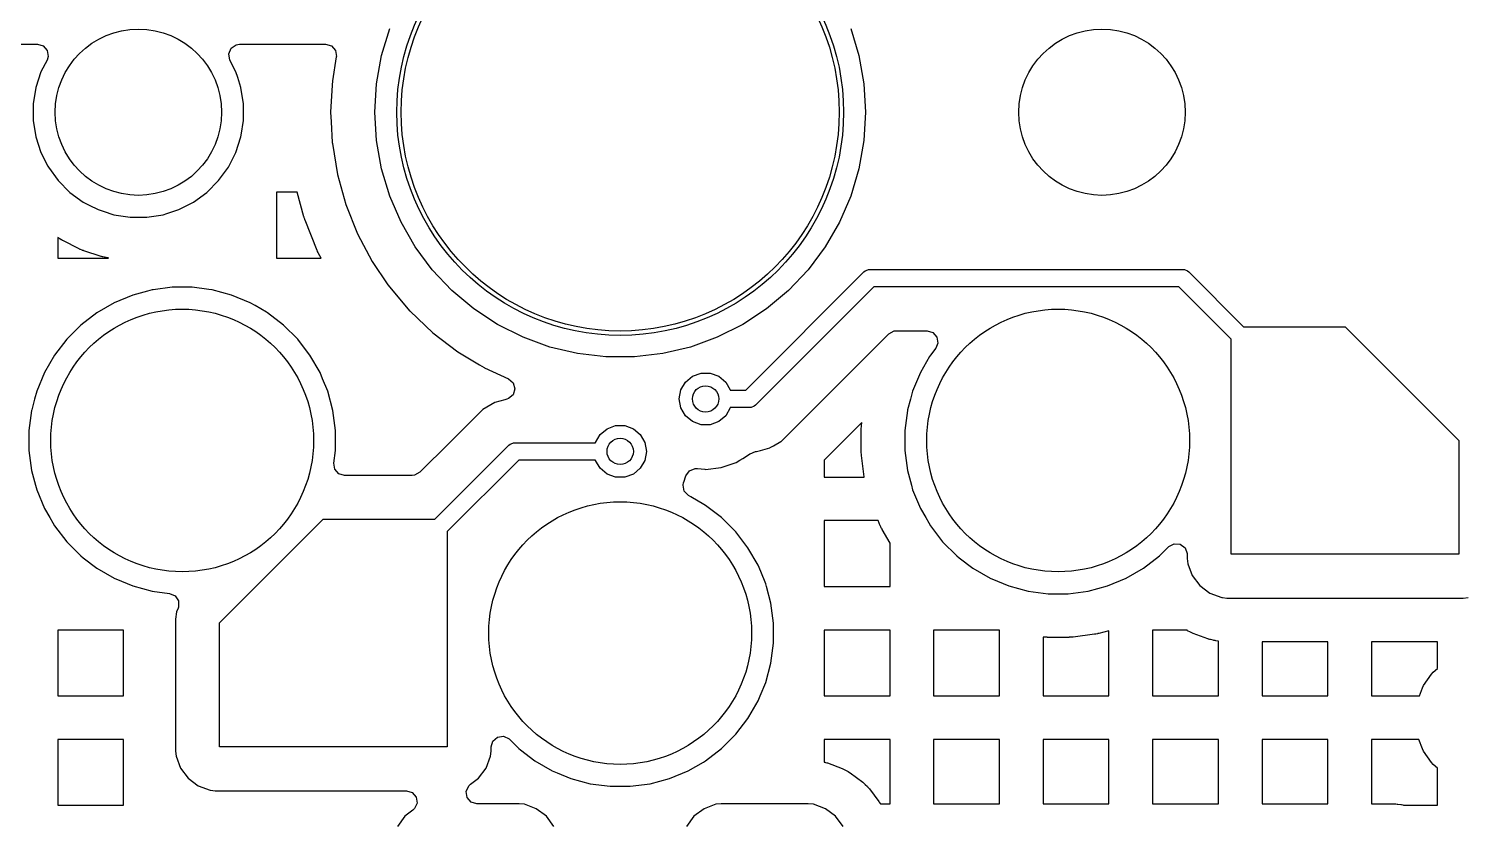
# Model space of a CAD drawing. Extents: x 2.49 to 8.57, y -5.87 to -1.87.
# Drawn here: x 5.092 to 5.737, y -3.246 to -2.889 of the extents above; entities that cross this region are included whole.
import ezdxf

# ---------------------------------------------------------------- set-up
doc = ezdxf.new("R2010")
doc.units = 0
doc.header["$MEASUREMENT"] = 0
doc.layers.add('BLACK', color=7, linetype='CONTINUOUS')

msp = doc.modelspace()

# ---------------------------------------------------------------- linework, layer by layer
at = {"layer": 'BLACK', "linetype": 'CONTINUOUS'}
for p, q in [((5.25022, -2.90146), (5.25389, -2.88918)), ((5.46107, -2.88918), (5.46475, -2.90146)), ((4.98406, -2.89632), (5.09551, -2.89632)), ((5.09551, -2.89632), (5.09815, -2.89709)), ((5.09815, -2.89709), (5.09995, -2.89917)), ((5.18256, -2.89816), (5.18481, -2.89658)), ((5.18481, -2.89658), (5.18638, -2.89632)), ((5.18638, -2.89632), (5.22507, -2.89632)), ((5.22507, -2.89632), (5.22771, -2.89709)), ((5.22771, -2.89709), (5.22951, -2.89917)), ((5.09986, -2.90342), (5.09714, -2.90874)), ((5.10034, -2.90189), (5.09986, -2.90342)), ((5.09995, -2.89917), (5.10034, -2.90189)), ((5.18153, -2.90071), (5.18256, -2.89816)), ((5.18203, -2.90342), (5.18153, -2.90071)), ((5.18475, -2.90874), (5.18203, -2.90342)), ((5.22989, -2.90199), (5.22811, -2.91281)), ((5.22951, -2.89917), (5.2299, -2.90189)), ((5.2299, -2.90189), (5.22989, -2.90199)), ((5.24799, -2.91409), (5.25022, -2.90146)), ((5.46475, -2.90146), (5.46697, -2.91409)), ((5.09714, -2.90874), (5.09484, -2.91582)), ((5.18558, -2.91131), (5.18475, -2.90874)), ((5.18475, -2.90874), (5.18475, -2.90874)), ((5.18475, -2.90874), (5.18475, -2.90874)), ((5.09484, -2.91582), (5.09368, -2.92316)), ((5.18704, -2.91582), (5.18558, -2.91131)), ((5.18821, -2.92316), (5.18704, -2.91582)), ((5.22801, -2.91467), (5.22735, -2.92688)), ((5.22811, -2.91281), (5.22801, -2.91467)), ((5.22811, -2.91281), (5.22811, -2.91281)), ((5.22811, -2.91281), (5.22811, -2.91281)), ((5.24724, -2.92688), (5.24799, -2.91409)), ((5.46697, -2.91409), (5.46772, -2.92688)), ((5.09368, -2.92316), (5.09368, -2.9306)), ((5.18821, -2.9306), (5.18821, -2.92316)), ((5.22735, -2.92688), (5.22735, -2.92688)), ((5.22735, -2.92688), (5.22758, -2.9312)), ((5.24799, -2.93968), (5.24724, -2.92688)), ((5.46772, -2.92688), (5.46697, -2.93968)), ((5.09368, -2.9306), (5.09484, -2.93795)), ((5.18716, -2.93721), (5.18821, -2.9306)), ((5.22758, -2.9312), (5.22809, -2.94053)), ((5.09484, -2.93795), (5.09714, -2.94503)), ((5.18475, -2.94503), (5.18704, -2.93795)), ((5.18704, -2.93795), (5.18716, -2.93721)), ((5.22809, -2.94053), (5.22811, -2.94095)), ((5.22811, -2.94095), (5.22811, -2.94095)), ((5.22811, -2.94095), (5.23039, -2.95486)), ((5.25022, -2.95231), (5.24799, -2.93968)), ((5.46697, -2.93968), (5.46475, -2.95231)), ((5.09714, -2.94503), (5.10024, -2.9511)), ((5.18137, -2.95166), (5.18475, -2.94503)), ((5.10024, -2.9511), (5.10052, -2.95166)), ((5.10052, -2.95166), (5.10489, -2.95767)), ((5.177, -2.95767), (5.18137, -2.95166)), ((5.23039, -2.95486), (5.23039, -2.95486)), ((5.23039, -2.95486), (5.23416, -2.96843)), ((5.25389, -2.96459), (5.25022, -2.95231)), ((5.46475, -2.95231), (5.46107, -2.96459)), ((5.10489, -2.95767), (5.11015, -2.96293)), ((5.17174, -2.96293), (5.177, -2.95767)), ((5.11015, -2.96293), (5.11617, -2.96731)), ((5.11617, -2.96731), (5.11882, -2.96866)), ((5.15909, -2.97068), (5.16572, -2.96731)), ((5.16572, -2.96731), (5.17174, -2.96293)), ((5.21228, -2.96291), (5.20308, -2.96291)), ((5.20308, -2.96291), (5.20308, -2.99252)), ((5.21534, -2.97394), (5.21228, -2.96291)), ((5.25897, -2.97636), (5.25389, -2.96459)), ((5.46107, -2.96459), (5.45599, -2.97636)), ((5.11882, -2.96866), (5.1228, -2.97068)), ((5.1228, -2.97068), (5.1228, -2.97068)), ((5.1228, -2.97068), (5.1228, -2.97068)), ((5.1228, -2.97068), (5.12515, -2.97145)), ((5.12515, -2.97145), (5.12988, -2.97298)), ((5.12988, -2.97298), (5.13723, -2.97415)), ((5.13723, -2.97415), (5.13723, -2.97415)), ((5.13723, -2.97415), (5.14466, -2.97415)), ((5.14466, -2.97415), (5.15201, -2.97298)), ((5.15201, -2.97298), (5.15377, -2.97241)), ((5.15377, -2.97241), (5.15909, -2.97068)), ((5.21538, -2.97406), (5.21534, -2.97394)), ((5.21546, -2.97432), (5.21538, -2.97406)), ((5.2155, -2.97444), (5.21546, -2.97432)), ((5.21567, -2.97495), (5.2155, -2.97444)), ((5.23416, -2.96843), (5.23416, -2.96843)), ((5.23416, -2.96843), (5.23938, -2.98152)), ((5.21571, -2.97507), (5.21567, -2.97495)), ((5.2158, -2.97532), (5.21571, -2.97507)), ((5.21585, -2.97545), (5.2158, -2.97532)), ((5.22126, -2.98903), (5.21585, -2.97545)), ((5.26538, -2.98746), (5.25897, -2.97636)), ((5.45599, -2.97636), (5.44958, -2.98746)), ((5.10496, -2.9834), (5.10465, -2.98317)), ((5.10465, -2.98317), (5.10465, -2.99252)), ((5.10512, -2.98351), (5.10496, -2.9834)), ((5.10544, -2.98372), (5.10512, -2.98351)), ((5.1056, -2.98382), (5.10544, -2.98372)), ((5.10626, -2.98423), (5.1056, -2.98382)), ((5.10642, -2.98432), (5.10626, -2.98423)), ((5.10676, -2.98451), (5.10642, -2.98432)), ((5.10693, -2.9846), (5.10676, -2.98451)), ((5.11424, -2.98833), (5.10693, -2.9846)), ((5.23938, -2.98152), (5.23938, -2.98152)), ((5.23938, -2.98152), (5.24598, -2.99397)), ((5.10465, -2.99252), (5.12728, -2.99252)), ((5.11442, -2.98841), (5.11424, -2.98833)), ((5.11477, -2.98857), (5.11442, -2.98841)), ((5.11494, -2.98865), (5.11477, -2.98857)), ((5.11566, -2.98895), (5.11494, -2.98865)), ((5.11583, -2.98902), (5.11566, -2.98895)), ((5.1162, -2.98915), (5.11583, -2.98902)), ((5.11638, -2.98921), (5.1162, -2.98915)), ((5.12418, -2.99175), (5.11638, -2.98921)), ((5.12437, -2.99181), (5.12418, -2.99175)), ((5.12474, -2.99191), (5.12437, -2.99181)), ((5.12493, -2.99196), (5.12474, -2.99191)), ((5.12568, -2.99214), (5.12493, -2.99196)), ((5.12586, -2.99218), (5.12568, -2.99214)), ((5.12624, -2.99225), (5.12586, -2.99218)), ((5.12643, -2.99229), (5.12624, -2.99225)), ((5.12745, -2.99245), (5.12643, -2.99229)), ((5.12728, -2.99252), (5.12745, -2.99245)), ((5.20308, -2.99252), (5.22301, -2.99252)), ((5.22131, -2.98915), (5.22126, -2.98903)), ((5.22142, -2.9894), (5.22131, -2.98915)), ((5.22147, -2.98952), (5.22142, -2.9894)), ((5.22169, -2.99), (5.22147, -2.98952)), ((5.22175, -2.99012), (5.22169, -2.99)), ((5.22187, -2.99036), (5.22175, -2.99012)), ((5.22193, -2.99047), (5.22187, -2.99036)), ((5.22301, -2.99252), (5.22193, -2.99047)), ((5.27303, -2.99774), (5.26538, -2.98746)), ((5.44958, -2.98746), (5.44193, -2.99774)), ((5.24598, -2.99397), (5.24598, -2.99397)), ((5.24598, -2.99397), (5.24598, -2.99397)), ((5.24598, -2.99397), (5.2531, -3.00448)), ((5.28183, -3.00707), (5.27303, -2.99774)), ((5.41392, -3.05188), (5.46706, -2.99875)), ((5.44193, -2.99774), (5.43313, -3.00707)), ((5.46706, -2.99875), (5.46766, -2.99826)), ((5.46766, -2.99826), (5.46807, -2.99808)), ((5.46807, -2.99808), (5.46907, -2.99767)), ((5.46907, -2.99767), (5.46984, -2.99759)), ((5.46984, -2.99759), (5.61028, -2.99759)), ((5.61028, -2.99759), (5.61104, -2.99767)), ((5.61104, -2.99767), (5.61246, -2.99826)), ((5.61246, -2.99826), (5.61306, -2.99875)), ((5.61306, -2.99875), (5.63765, -3.02334)), ((5.14716, -3.00678), (5.14503, -3.00735)), ((5.14759, -3.00673), (5.14716, -3.00678)), ((5.15611, -3.0056), (5.14759, -3.00673)), ((5.16515, -3.0056), (5.15611, -3.0056)), ((5.15611, -3.0056), (5.15611, -3.0056)), ((5.17261, -3.00659), (5.16515, -3.0056)), ((5.16515, -3.0056), (5.16515, -3.0056)), ((5.1741, -3.00678), (5.17261, -3.00659)), ((5.18283, -3.00912), (5.1741, -3.00678)), ((5.2531, -3.00448), (5.25388, -3.00564)), ((5.25388, -3.00564), (5.25388, -3.00564)), ((5.25388, -3.00564), (5.26281, -3.01615)), ((5.47147, -3.00547), (5.41834, -3.0586)), ((5.60864, -3.00547), (5.47147, -3.00547)), ((5.63209, -3.02891), (5.60864, -3.00547)), ((5.13008, -3.01258), (5.12226, -3.0171)), ((5.13843, -3.00912), (5.13008, -3.01258)), ((5.13008, -3.01258), (5.13008, -3.01258)), ((5.14503, -3.00735), (5.13843, -3.00912)), ((5.19118, -3.01258), (5.18283, -3.00912)), ((5.19335, -3.01383), (5.19118, -3.01258)), ((5.19118, -3.01258), (5.19118, -3.01258)), ((5.29165, -3.01531), (5.28183, -3.00707)), ((5.43313, -3.00707), (5.42331, -3.01531)), ((5.12226, -3.0171), (5.11509, -3.0226)), ((5.19854, -3.01683), (5.19335, -3.01383)), ((5.199, -3.0171), (5.19854, -3.01683)), ((5.20617, -3.0226), (5.199, -3.0171)), ((5.26281, -3.01615), (5.26301, -3.01638)), ((5.26301, -3.01638), (5.27323, -3.02607)), ((5.30236, -3.02235), (5.29165, -3.01531)), ((5.42331, -3.01531), (5.4126, -3.02235)), ((5.11509, -3.0226), (5.1087, -3.02898)), ((5.21256, -3.02898), (5.20617, -3.0226)), ((5.20617, -3.0226), (5.20617, -3.0226)), ((5.27323, -3.02607), (5.28445, -3.03459)), ((5.31382, -3.0281), (5.30236, -3.02235)), ((5.4126, -3.02235), (5.40114, -3.0281)), ((5.47821, -3.0266), (5.48062, -3.02528)), ((5.48062, -3.02528), (5.48166, -3.02517)), ((5.48166, -3.02517), (5.49543, -3.02517)), ((5.49543, -3.02517), (5.49807, -3.02595)), ((5.49807, -3.02595), (5.49987, -3.02802)), ((5.63765, -3.02334), (5.68327, -3.02334)), ((5.68327, -3.02334), (5.73445, -3.07452)), ((5.1087, -3.02898), (5.1032, -3.03615)), ((5.21332, -3.02997), (5.21256, -3.02898)), ((5.21256, -3.02898), (5.21256, -3.02898)), ((5.21256, -3.02898), (5.21256, -3.02898)), ((5.21806, -3.03615), (5.21332, -3.02997)), ((5.32586, -3.03249), (5.31382, -3.0281)), ((5.33834, -3.03545), (5.32586, -3.03249)), ((5.3891, -3.03249), (5.37662, -3.03545)), ((5.40114, -3.0281), (5.3891, -3.03249)), ((5.43494, -3.06987), (5.47821, -3.0266)), ((5.50026, -3.03075), (5.4993, -3.03302)), ((5.49987, -3.02802), (5.50026, -3.03075)), ((5.63209, -3.1257), (5.63209, -3.02891)), ((5.1032, -3.03615), (5.09869, -3.04397)), ((5.22257, -3.04397), (5.21806, -3.03615)), ((5.21806, -3.03615), (5.21806, -3.03615)), ((5.21806, -3.03615), (5.21806, -3.03615)), ((5.28445, -3.03459), (5.2943, -3.04052)), ((5.35107, -3.03693), (5.33834, -3.03545)), ((5.36389, -3.03693), (5.35107, -3.03693)), ((5.37662, -3.03545), (5.36389, -3.03693)), ((5.49655, -3.03677), (5.49239, -3.04397)), ((5.49691, -3.03615), (5.49655, -3.03677)), ((5.4993, -3.03302), (5.49691, -3.03615)), ((5.49691, -3.03615), (5.49691, -3.03615)), ((5.49691, -3.03615), (5.49691, -3.03615)), ((5.09869, -3.04398), (5.09523, -3.05232)), ((5.09869, -3.04397), (5.09869, -3.04398)), ((5.22257, -3.04398), (5.22257, -3.04397)), ((5.22257, -3.04397), (5.22257, -3.04397)), ((5.22375, -3.04683), (5.22257, -3.04398)), ((5.2943, -3.04052), (5.29629, -3.04172)), ((5.29629, -3.04172), (5.29653, -3.04186)), ((5.29653, -3.04186), (5.30727, -3.04683)), ((5.38996, -3.04559), (5.39382, -3.04419)), ((5.39382, -3.04419), (5.39792, -3.04419)), ((5.39792, -3.04419), (5.40177, -3.04559)), ((5.49239, -3.04398), (5.48893, -3.05232)), ((5.49239, -3.04397), (5.49239, -3.04398)), ((5.22603, -3.05232), (5.22375, -3.04683)), ((5.30727, -3.04683), (5.30934, -3.04864)), ((5.3101, -3.05128), (5.30931, -3.05392)), ((5.30934, -3.04864), (5.3101, -3.05128)), ((5.38405, -3.05582), (5.38477, -3.05178)), ((5.38477, -3.05178), (5.38682, -3.04823)), ((5.38682, -3.04823), (5.38996, -3.04559)), ((5.40177, -3.04559), (5.40491, -3.04823)), ((5.40491, -3.04823), (5.40696, -3.05178)), ((5.40696, -3.05178), (5.40698, -3.05188)), ((5.40698, -3.05188), (5.41392, -3.05188)), ((5.09425, -3.05597), (5.09297, -3.06076)), ((5.09523, -3.05232), (5.09425, -3.05597)), ((5.22837, -3.06105), (5.22603, -3.05232)), ((5.30111, -3.05741), (5.29572, -3.06052)), ((5.30567, -3.05619), (5.30111, -3.05741)), ((5.30111, -3.05741), (5.30111, -3.05741)), ((5.30648, -3.05597), (5.30567, -3.05619)), ((5.30567, -3.05619), (5.30567, -3.05619)), ((5.30722, -3.05571), (5.30648, -3.05597)), ((5.30931, -3.05392), (5.30722, -3.05571)), ((5.38477, -3.05986), (5.38405, -3.05582)), ((5.48795, -3.05597), (5.48667, -3.06076)), ((5.48893, -3.05232), (5.48795, -3.05597)), ((5.09289, -3.06105), (5.09171, -3.07)), ((5.09297, -3.06076), (5.09289, -3.06105)), ((5.09289, -3.06105), (5.09289, -3.06105)), ((5.22955, -3.07), (5.22837, -3.06105)), ((5.29572, -3.06052), (5.28088, -3.07537)), ((5.29572, -3.06052), (5.29572, -3.06052)), ((5.29572, -3.06052), (5.29572, -3.06052)), ((5.29572, -3.06052), (5.29572, -3.06052)), ((5.38682, -3.06341), (5.38477, -3.05986)), ((5.38996, -3.06605), (5.38682, -3.06341)), ((5.40491, -3.06341), (5.40177, -3.06605)), ((5.40696, -3.05986), (5.40491, -3.06341)), ((5.40698, -3.05976), (5.40696, -3.05986)), ((5.41555, -3.05976), (5.40698, -3.05976)), ((5.41632, -3.05968), (5.41555, -3.05976)), ((5.41774, -3.05909), (5.41632, -3.05968)), ((5.41632, -3.05968), (5.41632, -3.05968)), ((5.41834, -3.0586), (5.41774, -3.05909)), ((5.48659, -3.06105), (5.48541, -3.07)), ((5.48667, -3.06076), (5.48659, -3.06105)), ((5.48659, -3.06105), (5.48659, -3.06105)), ((5.09171, -3.07), (5.09171, -3.07)), ((5.09171, -3.07), (5.09171, -3.07904)), ((5.22955, -3.07904), (5.22955, -3.07)), ((5.34843, -3.07185), (5.35157, -3.06921)), ((5.35157, -3.06921), (5.35543, -3.06781)), ((5.35543, -3.06781), (5.35953, -3.06781)), ((5.35953, -3.06781), (5.36339, -3.06921)), ((5.36339, -3.06921), (5.36653, -3.07185)), ((5.39382, -3.06745), (5.38996, -3.06605)), ((5.39792, -3.06745), (5.39382, -3.06745)), ((5.40177, -3.06605), (5.39792, -3.06745)), ((5.43332, -3.07149), (5.43447, -3.07034)), ((5.43447, -3.07034), (5.43494, -3.06987)), ((5.43447, -3.07034), (5.43447, -3.07034)), ((5.43494, -3.06987), (5.43494, -3.06987)), ((5.46611, -3.06642), (5.44936, -3.08317)), ((5.46581, -3.06952), (5.46582, -3.0692)), ((5.46581, -3.06968), (5.46581, -3.06952)), ((5.46581, -3.07936), (5.46581, -3.06968)), ((5.46582, -3.0692), (5.46583, -3.06904)), ((5.46583, -3.06904), (5.46587, -3.0684)), ((5.46587, -3.0684), (5.46588, -3.06824)), ((5.46588, -3.06824), (5.46591, -3.06792)), ((5.46591, -3.06792), (5.46593, -3.06776)), ((5.46593, -3.06776), (5.46611, -3.06642)), ((5.48541, -3.07), (5.48541, -3.07)), ((5.48541, -3.07), (5.48541, -3.07904)), ((5.28088, -3.07537), (5.26742, -3.08882)), ((5.27416, -3.10995), (5.30745, -3.07666)), ((5.30745, -3.07666), (5.30805, -3.07617)), ((5.30805, -3.07617), (5.30854, -3.07597)), ((5.30854, -3.07597), (5.30947, -3.07558)), ((5.30947, -3.07558), (5.31024, -3.07551)), ((5.31024, -3.07551), (5.34636, -3.07551)), ((5.34636, -3.07551), (5.34638, -3.0754)), ((5.34638, -3.0754), (5.34843, -3.07185)), ((5.36653, -3.07185), (5.36858, -3.0754)), ((5.36858, -3.0754), (5.36929, -3.07944)), ((5.42479, -3.0778), (5.42493, -3.07771)), ((5.42493, -3.07771), (5.42639, -3.07686)), ((5.42639, -3.07686), (5.42964, -3.07499)), ((5.42964, -3.07499), (5.42974, -3.07494)), ((5.42974, -3.07494), (5.43, -3.07478)), ((5.43, -3.07478), (5.43007, -3.07474)), ((5.43007, -3.07474), (5.43012, -3.07469)), ((5.43012, -3.07469), (5.43033, -3.07449)), ((5.43033, -3.07449), (5.43041, -3.0744)), ((5.43041, -3.0744), (5.43332, -3.07149)), ((5.73445, -3.07452), (5.73445, -3.1257)), ((5.09171, -3.07904), (5.09289, -3.088)), ((5.2288, -3.08469), (5.22955, -3.07904)), ((5.31187, -3.08338), (5.27972, -3.11552)), ((5.34636, -3.08338), (5.31187, -3.08338)), ((5.34638, -3.08348), (5.34636, -3.08338)), ((5.34843, -3.08703), (5.34638, -3.08348)), ((5.36858, -3.08348), (5.36653, -3.08703)), ((5.36929, -3.07944), (5.36858, -3.08348)), ((5.40963, -3.0844), (5.41122, -3.08339)), ((5.41122, -3.08339), (5.41254, -3.08256)), ((5.41254, -3.08256), (5.41564, -3.08062)), ((5.41564, -3.08062), (5.41575, -3.08053)), ((5.41564, -3.08062), (5.41564, -3.08062)), ((5.41575, -3.08053), (5.41584, -3.08049)), ((5.41584, -3.08049), (5.41587, -3.08047)), ((5.41587, -3.08047), (5.41588, -3.08048)), ((5.41588, -3.08048), (5.4183, -3.07949)), ((5.4183, -3.07949), (5.4186, -3.07947)), ((5.4186, -3.07947), (5.41869, -3.07946)), ((5.41869, -3.07946), (5.4188, -3.07943)), ((5.4188, -3.07943), (5.42049, -3.07897)), ((5.42049, -3.07897), (5.42468, -3.07785)), ((5.42468, -3.07785), (5.4247, -3.07784)), ((5.42468, -3.07785), (5.42468, -3.07785)), ((5.4247, -3.07784), (5.42479, -3.0778)), ((5.44936, -3.08317), (5.44914, -3.08339)), ((5.44914, -3.08339), (5.44914, -3.09095)), ((5.44936, -3.08317), (5.44936, -3.08317)), ((5.46581, -3.07952), (5.46581, -3.07936)), ((5.46582, -3.07984), (5.46581, -3.07952)), ((5.46583, -3.08), (5.46582, -3.07984)), ((5.46587, -3.08064), (5.46583, -3.08)), ((5.46588, -3.0808), (5.46587, -3.08064)), ((5.46591, -3.08112), (5.46588, -3.0808)), ((5.46593, -3.08128), (5.46591, -3.08112)), ((5.4672, -3.09087), (5.46593, -3.08128)), ((5.48541, -3.07904), (5.48659, -3.088)), ((5.09289, -3.088), (5.09465, -3.09457)), ((5.2288, -3.08473), (5.2288, -3.08469)), ((5.2292, -3.0874), (5.2288, -3.08473)), ((5.231, -3.08947), (5.2292, -3.0874)), ((5.23364, -3.09025), (5.231, -3.08947)), ((5.26397, -3.09025), (5.23364, -3.09025)), ((5.26501, -3.09014), (5.26397, -3.09025)), ((5.26742, -3.08882), (5.26501, -3.09014)), ((5.35157, -3.08967), (5.34843, -3.08703)), ((5.35543, -3.09107), (5.35157, -3.08967)), ((5.36339, -3.08967), (5.35953, -3.09107)), ((5.36653, -3.08703), (5.36339, -3.08967)), ((5.38605, -3.0932), (5.38705, -3.09036)), ((5.38705, -3.09036), (5.38865, -3.08813)), ((5.38865, -3.08813), (5.39121, -3.08711)), ((5.39121, -3.08711), (5.3922, -3.08712)), ((5.3922, -3.08712), (5.39547, -3.08749)), ((5.39547, -3.08749), (5.39587, -3.08754)), ((5.39587, -3.08754), (5.40292, -3.08674)), ((5.39587, -3.08754), (5.39587, -3.08754)), ((5.39587, -3.08754), (5.39587, -3.08754)), ((5.40292, -3.08674), (5.40963, -3.0844)), ((5.40292, -3.08674), (5.40292, -3.08674)), ((5.40292, -3.08674), (5.40292, -3.08674)), ((5.40963, -3.0844), (5.40963, -3.0844)), ((5.40963, -3.0844), (5.40963, -3.0844)), ((5.48659, -3.088), (5.48835, -3.09457)), ((5.09465, -3.09457), (5.09523, -3.09672)), ((5.09523, -3.09672), (5.09869, -3.10507)), ((5.35953, -3.09107), (5.35543, -3.09107)), ((5.38573, -3.09457), (5.38598, -3.09342)), ((5.38625, -3.09727), (5.38573, -3.09457)), ((5.38598, -3.09342), (5.38605, -3.0932)), ((5.38605, -3.0932), (5.38605, -3.0932)), ((5.44914, -3.09095), (5.46721, -3.09095)), ((5.46721, -3.09095), (5.4672, -3.09087)), ((5.48835, -3.09457), (5.48893, -3.09672)), ((5.48893, -3.09672), (5.49239, -3.10507)), ((5.38815, -3.09926), (5.38625, -3.09727)), ((5.38924, -3.09989), (5.38815, -3.09926)), ((5.39513, -3.10329), (5.38924, -3.09989)), ((5.39585, -3.10371), (5.39513, -3.10329)), ((5.09869, -3.10507), (5.09869, -3.10507)), ((5.09869, -3.10507), (5.10108, -3.10921)), ((5.10108, -3.10921), (5.10243, -3.11155)), ((5.17736, -3.15653), (5.22394, -3.10995)), ((5.22394, -3.10995), (5.27416, -3.10995)), ((5.40302, -3.10921), (5.39585, -3.10371)), ((5.40941, -3.1156), (5.40302, -3.10921)), ((5.40302, -3.10921), (5.40302, -3.10921)), ((5.49239, -3.10507), (5.49239, -3.10507)), ((5.49239, -3.10507), (5.49478, -3.10921)), ((5.49478, -3.10921), (5.49613, -3.11155)), ((5.10243, -3.11155), (5.1032, -3.11289)), ((5.1032, -3.11289), (5.1087, -3.12006)), ((5.27972, -3.11552), (5.27972, -3.21232)), ((5.40991, -3.11625), (5.40941, -3.1156)), ((5.40941, -3.1156), (5.40941, -3.1156)), ((5.40941, -3.1156), (5.40941, -3.1156)), ((5.41491, -3.12276), (5.40991, -3.11625)), ((5.47344, -3.11055), (5.44914, -3.11055)), ((5.44914, -3.11055), (5.44914, -3.14016)), ((5.4744, -3.11287), (5.47344, -3.11055)), ((5.47446, -3.11301), (5.4744, -3.11287)), ((5.47459, -3.11331), (5.47446, -3.11301)), ((5.47466, -3.11345), (5.47459, -3.11331)), ((5.47495, -3.11403), (5.47466, -3.11345)), ((5.47502, -3.11417), (5.47495, -3.11403)), ((5.47517, -3.11445), (5.47502, -3.11417)), ((5.47525, -3.11459), (5.47517, -3.11445)), ((5.47875, -3.12065), (5.47525, -3.11459)), ((5.49613, -3.11155), (5.49691, -3.11289)), ((5.49691, -3.11289), (5.5024, -3.12006)), ((5.1087, -3.12006), (5.1087, -3.12006)), ((5.1087, -3.12006), (5.11509, -3.12645)), ((5.41491, -3.12277), (5.41491, -3.12276)), ((5.41491, -3.12276), (5.41491, -3.12276)), ((5.41942, -3.13059), (5.41491, -3.12277)), ((5.47875, -3.14016), (5.47875, -3.12065)), ((5.5024, -3.12006), (5.50241, -3.12006)), ((5.50241, -3.12006), (5.50879, -3.12645)), ((5.59987, -3.12645), (5.60405, -3.12227)), ((5.60405, -3.12227), (5.60646, -3.12095)), ((5.60646, -3.12095), (5.60921, -3.12115)), ((5.60921, -3.12115), (5.61141, -3.12279)), ((5.61141, -3.12279), (5.61237, -3.12537)), ((5.11509, -3.12645), (5.11509, -3.12645)), ((5.11509, -3.12645), (5.11509, -3.12645)), ((5.11509, -3.12645), (5.11615, -3.12726)), ((5.11615, -3.12726), (5.12226, -3.13195)), ((5.50879, -3.12645), (5.50879, -3.12645)), ((5.50879, -3.12645), (5.50879, -3.12645)), ((5.50879, -3.12645), (5.50985, -3.12726)), ((5.50985, -3.12726), (5.51596, -3.13195)), ((5.5927, -3.13195), (5.59987, -3.12645)), ((5.61237, -3.12537), (5.61238, -3.12572)), ((5.61238, -3.12572), (5.61238, -3.12759)), ((5.61238, -3.12759), (5.61238, -3.12759)), ((5.61238, -3.12759), (5.61263, -3.12993)), ((5.73445, -3.1257), (5.63209, -3.1257)), ((5.12226, -3.13195), (5.12226, -3.13195)), ((5.12226, -3.13195), (5.12226, -3.13195)), ((5.12226, -3.13195), (5.13008, -3.13646)), ((5.42062, -3.13348), (5.41942, -3.13059)), ((5.41942, -3.13059), (5.41942, -3.13059)), ((5.41942, -3.13059), (5.41942, -3.13059)), ((5.42288, -3.13894), (5.42062, -3.13348)), ((5.51596, -3.13195), (5.51596, -3.13195)), ((5.51596, -3.13195), (5.51596, -3.13195)), ((5.51596, -3.13195), (5.52378, -3.13646)), ((5.58488, -3.13646), (5.5927, -3.13195)), ((5.61263, -3.12993), (5.61461, -3.13524)), ((5.61461, -3.13524), (5.61461, -3.13524)), ((5.61461, -3.13524), (5.61801, -3.13978)), ((5.13008, -3.13646), (5.13008, -3.13646)), ((5.13008, -3.13646), (5.13008, -3.13646)), ((5.13008, -3.13646), (5.13333, -3.13781)), ((5.13333, -3.13781), (5.13843, -3.13992)), ((5.13843, -3.13992), (5.14716, -3.14226)), ((5.14716, -3.14226), (5.15487, -3.14328)), ((5.42321, -3.14016), (5.42288, -3.13894)), ((5.42522, -3.14766), (5.42321, -3.14016)), ((5.44914, -3.14016), (5.47875, -3.14016)), ((5.52378, -3.13646), (5.52378, -3.13646)), ((5.52378, -3.13646), (5.52378, -3.13646)), ((5.52378, -3.13646), (5.52703, -3.13781)), ((5.52703, -3.13781), (5.53213, -3.13992)), ((5.53213, -3.13992), (5.54086, -3.14226)), ((5.54086, -3.14226), (5.54981, -3.14344)), ((5.55885, -3.14344), (5.5678, -3.14226)), ((5.5678, -3.14226), (5.57653, -3.13992)), ((5.57653, -3.13992), (5.58488, -3.13646)), ((5.61801, -3.13978), (5.61801, -3.13978)), ((5.61801, -3.13978), (5.62255, -3.14317)), ((5.15487, -3.14328), (5.15739, -3.14439)), ((5.15739, -3.14439), (5.1589, -3.14668)), ((5.1589, -3.14668), (5.15894, -3.14944)), ((5.4264, -3.15662), (5.42522, -3.14766)), ((5.54981, -3.14344), (5.54981, -3.14344)), ((5.54981, -3.14344), (5.55885, -3.14344)), ((5.55885, -3.14344), (5.55885, -3.14344)), ((5.62255, -3.14317), (5.62255, -3.14317)), ((5.62255, -3.14317), (5.62786, -3.14515)), ((5.62786, -3.14515), (5.62786, -3.14515)), ((5.62786, -3.14515), (5.62813, -3.14518)), ((5.62813, -3.14518), (5.6302, -3.14541)), ((5.6302, -3.14541), (5.73633, -3.14541)), ((5.73633, -3.14541), (5.73868, -3.14515)), ((5.15807, -3.15161), (5.15766, -3.15492)), ((5.15766, -3.15492), (5.15766, -3.15492)), ((5.15766, -3.15492), (5.15766, -3.2142)), ((5.15875, -3.14998), (5.15807, -3.15161)), ((5.15894, -3.14944), (5.15875, -3.14998)), ((5.13426, -3.15976), (5.10465, -3.15976)), ((5.10465, -3.15976), (5.10465, -3.18937)), ((5.13426, -3.18937), (5.13426, -3.15976)), ((5.17736, -3.21232), (5.17736, -3.15653)), ((5.4264, -3.16565), (5.4264, -3.15662)), ((5.47875, -3.15976), (5.44914, -3.15976)), ((5.44914, -3.15976), (5.44914, -3.18937)), ((5.47875, -3.18937), (5.47875, -3.15976)), ((5.52796, -3.15976), (5.49835, -3.15976)), ((5.49835, -3.15976), (5.49835, -3.18937)), ((5.52796, -3.16292), (5.52796, -3.15976)), ((5.57084, -3.16163), (5.57068, -3.16166)), ((5.57116, -3.16158), (5.57084, -3.16163)), ((5.57132, -3.16155), (5.57116, -3.16158)), ((5.57194, -3.16143), (5.57132, -3.16155)), ((5.5721, -3.16139), (5.57194, -3.16143)), ((5.57241, -3.16132), (5.5721, -3.16139)), ((5.57257, -3.16128), (5.57241, -3.16132)), ((5.57717, -3.16005), (5.57257, -3.16128)), ((5.57717, -3.18937), (5.57717, -3.16005)), ((5.61207, -3.15976), (5.59678, -3.15976)), ((5.59678, -3.15976), (5.59678, -3.18937)), ((5.61224, -3.15987), (5.61207, -3.15976)), ((5.61253, -3.16005), (5.61224, -3.15987)), ((5.61376, -3.16072), (5.61253, -3.16005)), ((5.61408, -3.16087), (5.61376, -3.16072)), ((5.61472, -3.16117), (5.61408, -3.16087)), ((5.61504, -3.1613), (5.61472, -3.16117)), ((5.62158, -3.16374), (5.61504, -3.1613)), ((5.42522, -3.17461), (5.4264, -3.16565)), ((5.52796, -3.18937), (5.52796, -3.16292)), ((5.54773, -3.16294), (5.54757, -3.16292)), ((5.54757, -3.16292), (5.54757, -3.16292)), ((5.54757, -3.16292), (5.54757, -3.18937)), ((5.54805, -3.16297), (5.54773, -3.16294)), ((5.54821, -3.16298), (5.54805, -3.16297)), ((5.54885, -3.16302), (5.54821, -3.16298)), ((5.54901, -3.16303), (5.54885, -3.16302)), ((5.54933, -3.16304), (5.54901, -3.16303)), ((5.54949, -3.16305), (5.54933, -3.16304)), ((5.55917, -3.16305), (5.54949, -3.16305)), ((5.55933, -3.16304), (5.55917, -3.16305)), ((5.55965, -3.16303), (5.55933, -3.16304)), ((5.55981, -3.16302), (5.55965, -3.16303)), ((5.56045, -3.16298), (5.55981, -3.16302)), ((5.56061, -3.16297), (5.56045, -3.16298)), ((5.56093, -3.16294), (5.56061, -3.16297)), ((5.56109, -3.16292), (5.56093, -3.16294)), ((5.57068, -3.16166), (5.56109, -3.16292)), ((5.62187, -3.16384), (5.62158, -3.16374)), ((5.62212, -3.16391), (5.62187, -3.16384)), ((5.62246, -3.16402), (5.62212, -3.16391)), ((5.62275, -3.16409), (5.62246, -3.16402)), ((5.62394, -3.16438), (5.62275, -3.16409)), ((5.62424, -3.16444), (5.62394, -3.16438)), ((5.62485, -3.16454), (5.62424, -3.16444)), ((5.62515, -3.16458), (5.62485, -3.16454)), ((5.62638, -3.16472), (5.62515, -3.16458)), ((5.62638, -3.18937), (5.62638, -3.16472)), ((5.6756, -3.16501), (5.64599, -3.16501)), ((5.64599, -3.16501), (5.64599, -3.18937)), ((5.6756, -3.18937), (5.6756, -3.16501)), ((5.72481, -3.16501), (5.6952, -3.16501)), ((5.6952, -3.16501), (5.6952, -3.18937)), ((5.72481, -3.17701), (5.72481, -3.16501)), ((5.42288, -3.18334), (5.42522, -3.17461)), ((5.71859, -3.1847), (5.72212, -3.17958)), ((5.72212, -3.17958), (5.7229, -3.1787)), ((5.7229, -3.1787), (5.72481, -3.17701)), ((5.42038, -3.18937), (5.42288, -3.18334)), ((5.71667, -3.18937), (5.71804, -3.18574)), ((5.71804, -3.18574), (5.71859, -3.1847)), ((5.10465, -3.18937), (5.13426, -3.18937)), ((5.41534, -3.19875), (5.41942, -3.19168)), ((5.41942, -3.19168), (5.42038, -3.18937)), ((5.44914, -3.18937), (5.47875, -3.18937)), ((5.49835, -3.18937), (5.52796, -3.18937)), ((5.54757, -3.18937), (5.57717, -3.18937)), ((5.59678, -3.18937), (5.62638, -3.18937)), ((5.64599, -3.18937), (5.6756, -3.18937)), ((5.6952, -3.18937), (5.71667, -3.18937)), ((5.40941, -3.20667), (5.41491, -3.19951)), ((5.41491, -3.19951), (5.41534, -3.19875)), ((5.40302, -3.21306), (5.40941, -3.20667)), ((5.40941, -3.20667), (5.40941, -3.20667)), ((5.40941, -3.20667), (5.40941, -3.20667)), ((5.13426, -3.20898), (5.10465, -3.20898)), ((5.10465, -3.20898), (5.10465, -3.23858)), ((5.13426, -3.23858), (5.13426, -3.20898)), ((5.27972, -3.21232), (5.17736, -3.21232)), ((5.29943, -3.21233), (5.3002, -3.20969)), ((5.29943, -3.2142), (5.29943, -3.21233)), ((5.3002, -3.20969), (5.30228, -3.20789)), ((5.30228, -3.20789), (5.30501, -3.2075)), ((5.30501, -3.2075), (5.30751, -3.20864)), ((5.30751, -3.20864), (5.30776, -3.20888)), ((5.30776, -3.20888), (5.31194, -3.21306)), ((5.31194, -3.21306), (5.31194, -3.21306)), ((5.31194, -3.21306), (5.31194, -3.21306)), ((5.31194, -3.21306), (5.31273, -3.21367)), ((5.39585, -3.21856), (5.40302, -3.21306)), ((5.40302, -3.21306), (5.40302, -3.21306)), ((5.40302, -3.21306), (5.40302, -3.21306)), ((5.47875, -3.20898), (5.44914, -3.20898)), ((5.44914, -3.20898), (5.44914, -3.21912)), ((5.47875, -3.23797), (5.47875, -3.20898)), ((5.52796, -3.20898), (5.49835, -3.20898)), ((5.49835, -3.20898), (5.49835, -3.23797)), ((5.52796, -3.23797), (5.52796, -3.20898)), ((5.57717, -3.20898), (5.54757, -3.20898)), ((5.54757, -3.20898), (5.54757, -3.23797)), ((5.57717, -3.23797), (5.57717, -3.20898)), ((5.62638, -3.20898), (5.59678, -3.20898)), ((5.59678, -3.20898), (5.59678, -3.23797)), ((5.62638, -3.23797), (5.62638, -3.20898)), ((5.6756, -3.20898), (5.64599, -3.20898)), ((5.64599, -3.20898), (5.64599, -3.23797)), ((5.6756, -3.23797), (5.6756, -3.20898)), ((5.71646, -3.20898), (5.6952, -3.20898)), ((5.6952, -3.20898), (5.6952, -3.23797)), ((5.71804, -3.21316), (5.71646, -3.20898)), ((5.71859, -3.2142), (5.71804, -3.21316)), ((5.15766, -3.2142), (5.15766, -3.2142)), ((5.15766, -3.2142), (5.15791, -3.21655)), ((5.15791, -3.21655), (5.15989, -3.22186)), ((5.2972, -3.22186), (5.29918, -3.21655)), ((5.29918, -3.21655), (5.29943, -3.2142)), ((5.31273, -3.21367), (5.31911, -3.21856)), ((5.31911, -3.21856), (5.31911, -3.21856)), ((5.31911, -3.21856), (5.31911, -3.21856)), ((5.31911, -3.21856), (5.32693, -3.22308)), ((5.38803, -3.22308), (5.39489, -3.21912)), ((5.39489, -3.21912), (5.39585, -3.21856)), ((5.44914, -3.21912), (5.44949, -3.2192)), ((5.44949, -3.2192), (5.44979, -3.21928)), ((5.44979, -3.21928), (5.45038, -3.21946)), ((5.45038, -3.21946), (5.45067, -3.21956)), ((5.45067, -3.21956), (5.45721, -3.22199)), ((5.72212, -3.21932), (5.71859, -3.2142)), ((5.7229, -3.2202), (5.72212, -3.21932)), ((5.15989, -3.22186), (5.15989, -3.22186)), ((5.15989, -3.22186), (5.16329, -3.22639)), ((5.2938, -3.22639), (5.2972, -3.22186)), ((5.32693, -3.22308), (5.32693, -3.22308)), ((5.32693, -3.22308), (5.32693, -3.22308)), ((5.32693, -3.22308), (5.32917, -3.224)), ((5.32917, -3.224), (5.33528, -3.22654)), ((5.37968, -3.22654), (5.38803, -3.22308)), ((5.45721, -3.22199), (5.45753, -3.22213)), ((5.45753, -3.22213), (5.45817, -3.22242)), ((5.45817, -3.22242), (5.45848, -3.22258)), ((5.45848, -3.22258), (5.45971, -3.22325)), ((5.45971, -3.22325), (5.46001, -3.22343)), ((5.46001, -3.22343), (5.4606, -3.22381)), ((5.4606, -3.22381), (5.46089, -3.224)), ((5.46089, -3.224), (5.46654, -3.22824)), ((5.72481, -3.22189), (5.7229, -3.2202)), ((5.72481, -3.22992), (5.72481, -3.22189)), ((5.16329, -3.22639), (5.16329, -3.22639)), ((5.16329, -3.22639), (5.16782, -3.22979)), ((5.16782, -3.22979), (5.16782, -3.22979)), ((5.16782, -3.22979), (5.17313, -3.23177)), ((5.17313, -3.23177), (5.17313, -3.23177)), ((5.17313, -3.23177), (5.1734, -3.2318)), ((5.1734, -3.2318), (5.17548, -3.23202)), ((5.17548, -3.23202), (5.26141, -3.23202)), ((5.26141, -3.23202), (5.26405, -3.2328)), ((5.28828, -3.23231), (5.28942, -3.22981)), ((5.28867, -3.23503), (5.28828, -3.23231)), ((5.28942, -3.22981), (5.29019, -3.2291)), ((5.29019, -3.2291), (5.2938, -3.22639)), ((5.33528, -3.22654), (5.34401, -3.22887)), ((5.34401, -3.22887), (5.35296, -3.23005)), ((5.35296, -3.23005), (5.35296, -3.23005)), ((5.35296, -3.23005), (5.362, -3.23005)), ((5.362, -3.23005), (5.37095, -3.22887)), ((5.362, -3.23005), (5.362, -3.23005)), ((5.37095, -3.22887), (5.37968, -3.22654)), ((5.46654, -3.22824), (5.46682, -3.22846)), ((5.46682, -3.22846), (5.46735, -3.22892)), ((5.46735, -3.22892), (5.4676, -3.22916)), ((5.4676, -3.22916), (5.46859, -3.23015)), ((5.46859, -3.23015), (5.46883, -3.2304)), ((5.46883, -3.2304), (5.46929, -3.23093)), ((5.46929, -3.23093), (5.46951, -3.23121)), ((5.46951, -3.23121), (5.47375, -3.23686)), ((5.72481, -3.23858), (5.72481, -3.22992)), ((5.10465, -3.23858), (5.13426, -3.23858)), ((5.26405, -3.2328), (5.26585, -3.23488)), ((5.26625, -3.2376), (5.2651, -3.2401)), ((5.26585, -3.23488), (5.26625, -3.2376)), ((5.29047, -3.23711), (5.28867, -3.23503)), ((5.29311, -3.23789), (5.29047, -3.23711)), ((5.31212, -3.23789), (5.29311, -3.23789)), ((5.31447, -3.23814), (5.31212, -3.23789)), ((5.31212, -3.23789), (5.31212, -3.23789)), ((5.31212, -3.23789), (5.31212, -3.23789)), ((5.31212, -3.23789), (5.31212, -3.23789)), ((5.31978, -3.24012), (5.31447, -3.23814)), ((5.31447, -3.23814), (5.31447, -3.23814)), ((5.40049, -3.23814), (5.39518, -3.24012)), ((5.40284, -3.23789), (5.40049, -3.23814)), ((5.44204, -3.23789), (5.40284, -3.23789)), ((5.40284, -3.23789), (5.40284, -3.23789)), ((5.44439, -3.23814), (5.44204, -3.23789)), ((5.44204, -3.23789), (5.44204, -3.23789)), ((5.44204, -3.23789), (5.44204, -3.23789)), ((5.44204, -3.23789), (5.44204, -3.23789)), ((5.4497, -3.24012), (5.44439, -3.23814)), ((5.44439, -3.23814), (5.44439, -3.23814)), ((5.47375, -3.23686), (5.47394, -3.23715)), ((5.47394, -3.23715), (5.47432, -3.23774)), ((5.47432, -3.23774), (5.47446, -3.23797)), ((5.47446, -3.23797), (5.47875, -3.23797)), ((5.49835, -3.23797), (5.52796, -3.23797)), ((5.54757, -3.23797), (5.57717, -3.23797)), ((5.59678, -3.23797), (5.62638, -3.23797)), ((5.64599, -3.23797), (5.6756, -3.23797)), ((5.6952, -3.23797), (5.69828, -3.23797)), ((5.69828, -3.23797), (5.69828, -3.23797)), ((5.69828, -3.23797), (5.70575, -3.23797)), ((5.70575, -3.23797), (5.70607, -3.23798)), ((5.70607, -3.23798), (5.70671, -3.23802)), ((5.70671, -3.23802), (5.70703, -3.23805)), ((5.70703, -3.23805), (5.70831, -3.23822)), ((5.70831, -3.23822), (5.70862, -3.23827)), ((5.70862, -3.23827), (5.70925, -3.2384)), ((5.70925, -3.2384), (5.70956, -3.23847)), ((5.70956, -3.23847), (5.70999, -3.23858)), ((5.70999, -3.23858), (5.72481, -3.23858)), ((5.26073, -3.24352), (5.25733, -3.24805)), ((5.26434, -3.24081), (5.26073, -3.24352)), ((5.2651, -3.2401), (5.26434, -3.24081)), ((5.32431, -3.24352), (5.31978, -3.24012)), ((5.31978, -3.24012), (5.31978, -3.24012)), ((5.32771, -3.24805), (5.32431, -3.24352)), ((5.32431, -3.24352), (5.32431, -3.24352)), ((5.39065, -3.24352), (5.38725, -3.24805)), ((5.39518, -3.24012), (5.39065, -3.24352)), ((5.39065, -3.24352), (5.39065, -3.24352)), ((5.39518, -3.24012), (5.39518, -3.24012)), ((5.45423, -3.24352), (5.4497, -3.24012)), ((5.4497, -3.24012), (5.4497, -3.24012)), ((5.45763, -3.24805), (5.45423, -3.24352)), ((5.45423, -3.24352), (5.45423, -3.24352))]:
    msp.add_line(p, q, dxfattribs=at)
at = {"layer": 'BLACK'}
for centre, radius in [((5.35748, -2.92688), 0.10039), ((5.35748, -2.92688), 0.09843), ((5.14094, -2.92688), 0.0374), ((5.57402, -2.92688), 0.0374), ((5.16063, -3.07452), 0.05906), ((5.55433, -3.07452), 0.05906), ((5.39587, -3.05582), 0.00591), ((5.35748, -3.07944), 0.00591), ((5.35748, -3.16114), 0.05906)]:
    msp.add_circle(centre, radius, dxfattribs=at)

doc.saveas('drawing.dxf')
